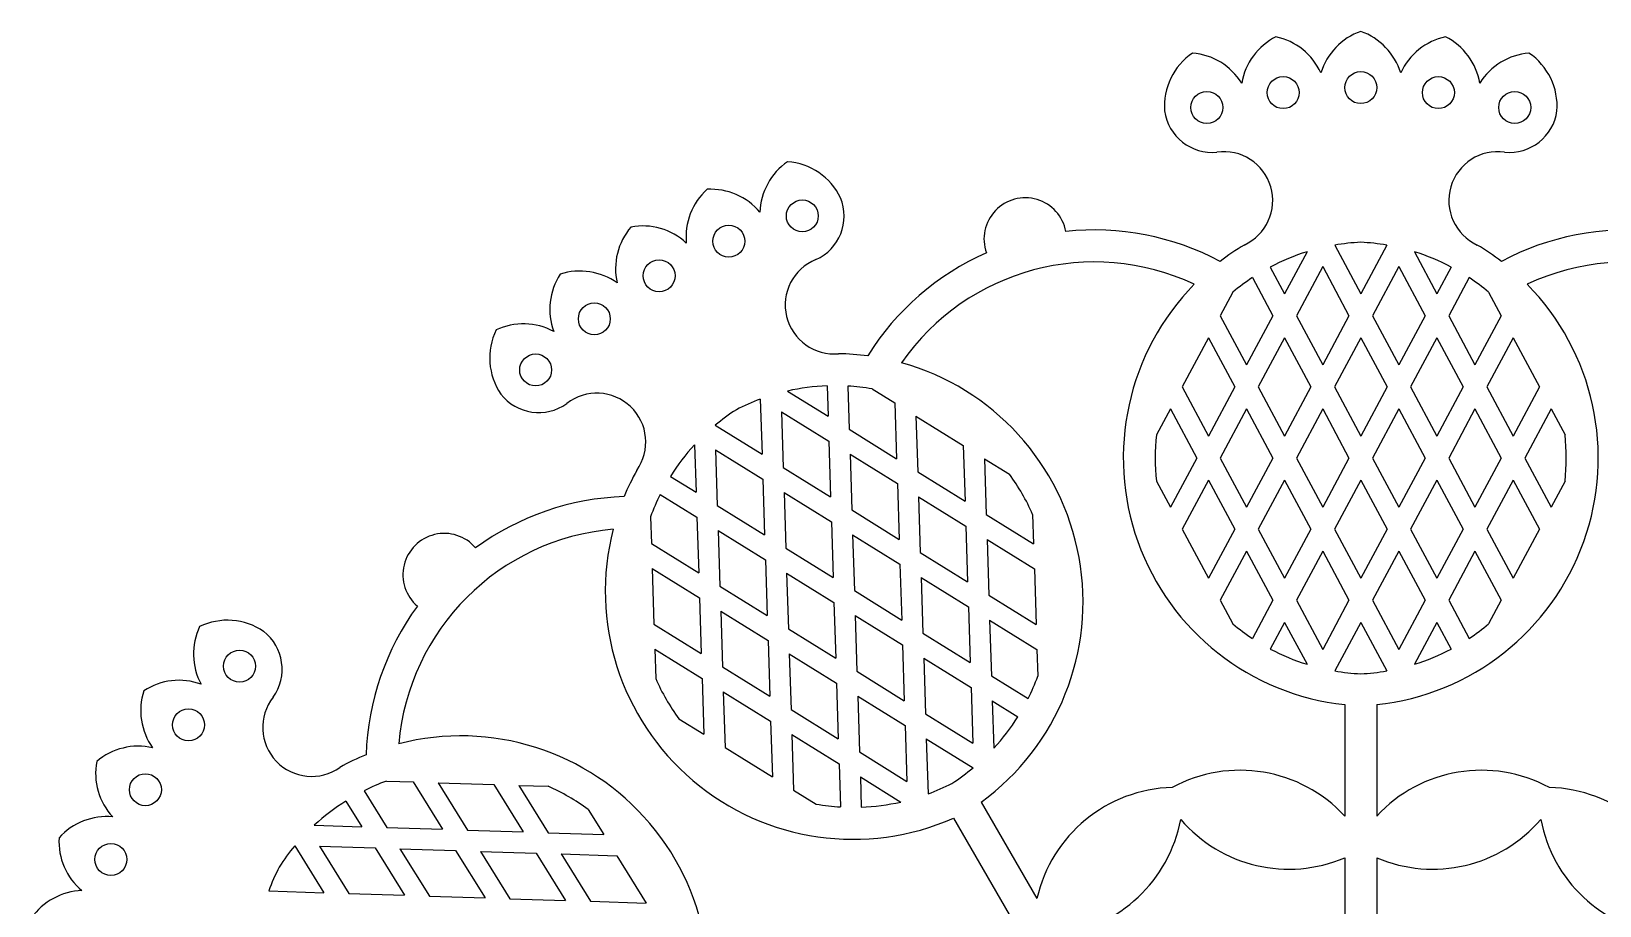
# Model space of a CAD drawing. Extents: x 153 to 783, y 35 to 230.
# Drawn here: x 160.8 to 258.9, y 169.3 to 224 of the extents above; entities that cross this region are included whole.
import ezdxf

# ---------------------------------------------------------------- set-up
doc = ezdxf.new("R2010")
doc.units = 0
doc.layers.get('0').update_dxf_attribs({"linetype": 'CONTINUOUS'})

msp = doc.modelspace()

# ---------------------------------------------------------------- linework, layer by layer
for p, q in [((240.619057, 210.186233), (239.214619, 207.563276)), ((242.351927, 210.60164), (243.97879, 207.563276)), ((245.605653, 210.60164), (243.97879, 207.563276)), ((247.338524, 210.186233), (248.742961, 207.563276)), ((238.321064, 209.232098), (239.214619, 207.563276)), ((241.596705, 209.25807), (239.951932, 206.186256)), ((241.596705, 209.25807), (243.241478, 206.186256)), ((246.360876, 209.25807), (244.716103, 206.186256)), ((246.360876, 209.25807), (248.005649, 206.186256)), ((249.636516, 209.232098), (248.742961, 207.563276)), ((237.201032, 208.569855), (238.477307, 206.186256)), ((250.756549, 208.569855), (249.480274, 206.186256)), ((235.977823, 207.661793), (235.187761, 206.186256)), ((251.979758, 207.661793), (252.76982, 206.186256)), ((235.187761, 206.186256), (236.832534, 203.114442)), ((238.477307, 206.186256), (236.832534, 203.114442)), ((239.951932, 206.186256), (241.596705, 203.114442)), ((243.241478, 206.186256), (241.596705, 203.114442)), ((244.716103, 206.186256), (246.360876, 203.114442)), ((248.005649, 206.186256), (246.360876, 203.114442)), ((249.480274, 206.186256), (251.125047, 203.114442)), ((252.76982, 206.186256), (251.125047, 203.114442)), ((234.450448, 204.809236), (232.805675, 201.737422)), ((234.450448, 204.809236), (236.095222, 201.737422)), ((239.214619, 204.809236), (237.569846, 201.737422)), ((239.214619, 204.809236), (240.859393, 201.737422)), ((243.97879, 204.809236), (242.334017, 201.737422)), ((243.97879, 204.809236), (245.623564, 201.737422)), ((248.742961, 204.809236), (247.098188, 201.737422)), ((248.742961, 204.809236), (250.387735, 201.737422)), ((253.507132, 204.809236), (251.862359, 201.737422)), ((253.507132, 204.809236), (255.151906, 201.737422)), ((208.120946, 201.478391), (210.648703, 199.909062)), ((210.588134, 201.801082), (210.648703, 199.909062)), ((211.889232, 201.787578), (211.975745, 199.085184)), ((213.402593, 201.612779), (214.824575, 200.729957)), ((232.805675, 201.737422), (234.450448, 198.665608)), ((236.095222, 201.737422), (234.450448, 198.665608)), ((237.569846, 201.737422), (239.214619, 198.665608)), ((240.859393, 201.737422), (239.214619, 198.665608)), ((242.334017, 201.737422), (243.97879, 198.665608)), ((245.623564, 201.737422), (243.97879, 198.665608)), ((247.098188, 201.737422), (248.742961, 198.665608)), ((250.387735, 201.737422), (248.742961, 198.665608)), ((251.862359, 201.737422), (253.507132, 198.665608)), ((255.151906, 201.737422), (253.507132, 198.665608)), ((206.412533, 200.971709), (206.52281, 197.526976)), ((207.73836, 200.185754), (210.698682, 198.347871)), ((207.73836, 200.185754), (207.849851, 196.703098)), ((214.824575, 200.729957), (214.936067, 197.247301)), ((232.068363, 200.360402), (231.198906, 198.736586)), ((232.068363, 200.360402), (233.713136, 197.288588)), ((236.832534, 200.360402), (235.187761, 197.288588)), ((236.832534, 200.360402), (238.477307, 197.288588)), ((241.596705, 200.360402), (239.951932, 197.288588)), ((241.596705, 200.360402), (243.241478, 197.288588)), ((246.360876, 200.360402), (244.716103, 197.288588)), ((246.360876, 200.360402), (248.005649, 197.288588)), ((251.125047, 200.360402), (249.480274, 197.288588)), ((251.125047, 200.360402), (252.76982, 197.288588)), ((255.889218, 200.360402), (254.244445, 197.288588)), ((255.889218, 200.360402), (256.758674, 198.736586)), ((203.594723, 199.344846), (206.52281, 197.526976)), ((216.151617, 199.906079), (219.111939, 198.068197)), ((216.151617, 199.906079), (216.263108, 196.423423)), ((210.698682, 198.347871), (210.810174, 194.865216)), ((211.975745, 199.085184), (214.936067, 197.247301)), ((202.301717, 198.118657), (202.396917, 195.144891)), ((203.612467, 197.803668), (206.572789, 195.965786)), ((203.612467, 197.803668), (203.723958, 194.321013)), ((212.025723, 197.523993), (212.137215, 194.041338)), ((212.025723, 197.523993), (214.986046, 195.686111)), ((219.111939, 198.068197), (219.22343, 194.585541)), ((220.43898, 197.244318), (220.550472, 193.761663)), ((220.43898, 197.244318), (222.003859, 196.272781)), ((233.713136, 197.288588), (232.068363, 194.216774)), ((235.187761, 197.288588), (236.832534, 194.216774)), ((238.477307, 197.288588), (236.832534, 194.216774)), ((239.951932, 197.288588), (241.596705, 194.216774)), ((243.241478, 197.288588), (241.596705, 194.216774)), ((244.716103, 197.288588), (246.360876, 194.216774)), ((248.005649, 197.288588), (246.360876, 194.216774)), ((249.480274, 197.288588), (251.125047, 194.216774)), ((252.76982, 197.288588), (251.125047, 194.216774)), ((254.244445, 197.288588), (255.889218, 194.216774)), ((207.849851, 196.703098), (210.810174, 194.865216)), ((216.263108, 196.423423), (219.22343, 194.585541)), ((200.788665, 196.143356), (202.396917, 195.144891)), ((206.572789, 195.965786), (206.684281, 192.48313)), ((214.986046, 195.686111), (215.097537, 192.203455)), ((231.198906, 195.84059), (232.068363, 194.216774)), ((234.450448, 195.911568), (232.805675, 192.839754)), ((234.450448, 195.911568), (236.095222, 192.839754)), ((239.214619, 195.911568), (237.569846, 192.839754)), ((239.214619, 195.911568), (240.859393, 192.839754)), ((243.97879, 195.911568), (242.334017, 192.839754)), ((243.97879, 195.911568), (245.623564, 192.839754)), ((248.742961, 195.911568), (247.098188, 192.839754)), ((248.742961, 195.911568), (250.387735, 192.839754)), ((253.507132, 195.911568), (251.862359, 192.839754)), ((253.507132, 195.911568), (255.151906, 192.839754)), ((256.758674, 195.84059), (255.889218, 194.216774)), ((200.14981, 195.00982), (202.446896, 193.583701)), ((203.723958, 194.321013), (206.684281, 192.48313)), ((207.89983, 195.141908), (208.011322, 191.659252)), ((207.89983, 195.141908), (210.860153, 193.304026)), ((216.313087, 194.862233), (216.424578, 191.379577)), ((216.313087, 194.862233), (219.273409, 193.024351)), ((199.544511, 193.611811), (199.598065, 191.938927)), ((202.446896, 193.583701), (202.558388, 190.101045)), ((210.860153, 193.304026), (210.971644, 189.82137)), ((212.137215, 194.041338), (215.097537, 192.203455)), ((220.550472, 193.761663), (223.510794, 191.923781)), ((223.451858, 193.764774), (223.510794, 191.923781)), ((203.773937, 192.759822), (203.885429, 189.277167)), ((203.773937, 192.759822), (206.73426, 190.92194)), ((212.187194, 192.480147), (215.147516, 190.642265)), ((212.187194, 192.480147), (212.298685, 188.997492)), ((219.273409, 193.024351), (219.384901, 189.541695)), ((232.805675, 192.839754), (234.450448, 189.76794)), ((236.095222, 192.839754), (234.450448, 189.76794)), ((237.569846, 192.839754), (239.214619, 189.76794)), ((240.859393, 192.839754), (239.214619, 189.76794)), ((242.334017, 192.839754), (243.97879, 189.76794)), ((245.623564, 192.839754), (243.97879, 189.76794)), ((247.098188, 192.839754), (248.742961, 189.76794)), ((250.387735, 192.839754), (248.742961, 189.76794)), ((251.862359, 192.839754), (253.507132, 189.76794)), ((255.151906, 192.839754), (253.507132, 189.76794)), ((199.598065, 191.938927), (202.558388, 190.101045)), ((208.011322, 191.659252), (210.971644, 189.82137)), ((216.424578, 191.379577), (219.384901, 189.541695)), ((220.60045, 192.200472), (220.711942, 188.717817)), ((220.60045, 192.200472), (223.560773, 190.36259)), ((236.832534, 191.462734), (235.187761, 188.39092)), ((236.832534, 191.462734), (238.477307, 188.39092)), ((241.596705, 191.462734), (239.951932, 188.39092)), ((241.596705, 191.462734), (243.241478, 188.39092)), ((246.360876, 191.462734), (244.716103, 188.39092)), ((246.360876, 191.462734), (248.005649, 188.39092)), ((251.125047, 191.462734), (249.480274, 188.39092)), ((251.125047, 191.462734), (252.76982, 188.39092)), ((199.648044, 190.377737), (202.608367, 188.539855)), ((199.648044, 190.377737), (199.759536, 186.895081)), ((206.73426, 190.92194), (206.845751, 187.439284)), ((215.147516, 190.642265), (215.259008, 187.15961)), ((223.560773, 190.36259), (223.672264, 186.879935)), ((208.061301, 190.098062), (211.021623, 188.26018)), ((208.061301, 190.098062), (208.172792, 186.615406)), ((216.474557, 189.818387), (219.43488, 187.980505)), ((216.474557, 189.818387), (216.586049, 186.335731)), ((202.608367, 188.539855), (202.719858, 185.057199)), ((203.885429, 189.277167), (206.845751, 187.439284)), ((212.298685, 188.997492), (215.259008, 187.15961)), ((220.711942, 188.717817), (223.672264, 186.879935)), ((235.187761, 188.39092), (235.977823, 186.915383)), ((238.477307, 188.39092), (237.201032, 186.007322)), ((239.951932, 188.39092), (241.596705, 185.319106)), ((243.241478, 188.39092), (241.596705, 185.319106)), ((244.716103, 188.39092), (246.360876, 185.319106)), ((248.005649, 188.39092), (246.360876, 185.319106)), ((249.480274, 188.39092), (250.756549, 186.007322)), ((252.76982, 188.39092), (251.979758, 186.915383)), ((203.935408, 187.715976), (206.89573, 185.878094)), ((203.935408, 187.715976), (204.046899, 184.233321)), ((211.021623, 188.26018), (211.133115, 184.777524)), ((212.348664, 187.436301), (215.308987, 185.598419)), ((212.348664, 187.436301), (212.460156, 183.953646)), ((219.43488, 187.980505), (219.546371, 184.497849)), ((199.759536, 186.895081), (202.719858, 185.057199)), ((208.172792, 186.615406), (211.133115, 184.777524)), ((220.761921, 187.156626), (220.873412, 183.673971)), ((220.761921, 187.156626), (223.722243, 185.318744)), ((239.214619, 187.0139), (238.321064, 185.345078)), ((239.214619, 187.0139), (240.619057, 184.390943)), ((243.97879, 187.0139), (242.351927, 183.975536)), ((243.97879, 187.0139), (245.605653, 183.975536)), ((248.742961, 187.0139), (247.338524, 184.390943)), ((248.742961, 187.0139), (249.636516, 185.345078)), ((206.89573, 185.878094), (207.007222, 182.395439)), ((215.308987, 185.598419), (215.420478, 182.115764)), ((216.586049, 186.335731), (219.546371, 184.497849)), ((199.809515, 185.333891), (202.769837, 183.496009)), ((199.809515, 185.333891), (199.868451, 183.492897)), ((208.222771, 185.054216), (211.183094, 183.216334)), ((208.222771, 185.054216), (208.334263, 181.57156)), ((216.636028, 184.774541), (219.59635, 182.936659)), ((216.636028, 184.774541), (216.747519, 181.291885)), ((223.722243, 185.318744), (223.775798, 183.64586)), ((202.769837, 183.496009), (202.881328, 180.013353)), ((204.046899, 184.233321), (207.007222, 182.395439)), ((212.460156, 183.953646), (215.420478, 182.115764)), ((220.873412, 183.673971), (223.170498, 182.247851)), ((204.096878, 182.67213), (207.057201, 180.834248)), ((204.096878, 182.67213), (204.20837, 179.189475)), ((211.183094, 183.216334), (211.294585, 179.733678)), ((219.59635, 182.936659), (219.707842, 179.454003)), ((208.334263, 181.57156), (211.294585, 179.733678)), ((212.510135, 182.392455), (215.470457, 180.554573)), ((212.510135, 182.392455), (212.621626, 178.9098)), ((220.923391, 182.11278), (222.531644, 181.114315)), ((220.923391, 182.11278), (221.018592, 179.139014)), ((242.97879, 181.870379), (242.97879, 174.896751)), ((244.97879, 181.870379), (244.97879, 174.896751)), ((201.316449, 180.98489), (202.881328, 180.013353)), ((207.057201, 180.834248), (207.168692, 177.351593)), ((215.470457, 180.554573), (215.581949, 177.071918)), ((216.747519, 181.291885), (219.707842, 179.454003)), ((208.384242, 180.01037), (211.344564, 178.172488)), ((208.384242, 180.01037), (208.495733, 176.527714)), ((216.797498, 179.730695), (216.907776, 176.285963)), ((216.797498, 179.730695), (219.725585, 177.912826)), ((204.20837, 179.189475), (207.168692, 177.351593)), ((212.621626, 178.9098), (215.581949, 177.071918)), ((211.344564, 178.172488), (211.431077, 175.470093)), ((183.018295, 177.085596), (184.691179, 177.032041)), ((184.691179, 177.032041), (186.529061, 174.071719)), ((186.252369, 176.982062), (189.735025, 176.870571)), ((186.252369, 176.982062), (188.090252, 174.02174)), ((189.735025, 176.870571), (191.572907, 173.910248)), ((191.296215, 176.820592), (193.134098, 173.860269)), ((191.296215, 176.820592), (193.137209, 176.761655)), ((212.671605, 177.348609), (212.732175, 175.456589)), ((212.671605, 177.348609), (215.199362, 175.77928)), ((180.48675, 175.841442), (181.485215, 174.233189)), ((181.620286, 176.480296), (183.046406, 174.18321)), ((208.495733, 176.527714), (209.917716, 175.644893)), ((220.235284, 175.776275), (223.722098, 169.736936)), ((195.645216, 175.313657), (196.616753, 173.748778)), ((218.503233, 174.776275), (221.990047, 168.736936)), ((178.511449, 174.328389), (181.485215, 174.233189)), ((183.046406, 174.18321), (186.529061, 174.071719)), ((188.090252, 174.02174), (191.572907, 173.910248)), ((193.134098, 173.860269), (196.616753, 173.748778)), ((177.285261, 173.035383), (179.10313, 170.107296)), ((178.826438, 173.017639), (182.309094, 172.906148)), ((178.826438, 173.017639), (180.66432, 170.057317)), ((182.309094, 172.906148), (184.146976, 169.945826)), ((183.870284, 172.856169), (185.708166, 169.895847)), ((183.870284, 172.856169), (187.35294, 172.744678)), ((187.35294, 172.744678), (189.190822, 169.784355)), ((188.91413, 172.694699), (190.752012, 169.734376)), ((188.91413, 172.694699), (192.396786, 172.583207)), ((192.396786, 172.583207), (194.234668, 169.622885)), ((193.957976, 172.533228), (195.795858, 169.572906)), ((193.957976, 172.533228), (197.440631, 172.421737)), ((197.440631, 172.421737), (199.278514, 169.461414)), ((242.97879, 172.292546), (242.97879, 167.686996)), ((244.97879, 172.292546), (244.97879, 167.686996)), ((175.658398, 170.217573), (179.10313, 170.107296)), ((180.66432, 170.057317), (184.146976, 169.945826)), ((185.708166, 169.895847), (189.190822, 169.784355)), ((190.752012, 169.734376), (194.234668, 169.622885)), ((195.795858, 169.572906), (199.278514, 169.461414))]:
    msp.add_line(p, q)
for centre in [(239.123005, 220.137918), (243.97879, 220.44967), (248.834575, 220.137918), (234.346952, 219.207782), (253.610629, 219.207782), (209.041974, 212.427333), (204.440723, 210.844828), (200.079614, 208.686921), (196.030256, 205.989043), (192.359141, 202.795495), (173.834611, 184.270965), (170.641063, 180.59985), (167.943186, 176.550493), (165.785278, 172.189384)]:
    msp.add_circle(centre, 1)
for centre, radius, start, end in [((245.314227, 220.184674), 4.011398, 109.445522, 162.819137), ((242.643354, 220.184674), 4.011398, 17.180863, 70.554478), ((240.481364, 220.04587), 4.011398, 116.792461, 170.166076), ((237.83242, 219.704326), 4.011398, 24.527802, 77.901417), ((250.125161, 219.704326), 4.011398, 102.098583, 155.472198), ((247.476216, 220.04587), 4.011398, 9.833924, 63.207539), ((235.70593, 219.290192), 4.011398, 124.139399, 184.271467), ((233.122409, 218.612713), 4.011398, 31.874741, 85.248356), ((254.835172, 218.612713), 4.011398, 94.751644, 148.125259), ((252.251651, 219.290192), 4.011398, 355.728533, 55.860601), ((234.683947, 219.408337), 3.007082, 187.900503, 275.669844), ((253.273634, 219.408337), 3.007082, 264.330156, 352.099497), ((235.410271, 213.387319), 3.058914, 294.687425, 98.066541), ((252.54731, 213.387319), 3.058914, 81.933459, 245.312575), ((210.399994, 212.524261), 4.011398, 124.751644, 178.125259), ((207.823859, 211.819214), 4.011398, 25.728533, 85.860601), ((205.775198, 211.11462), 4.011398, 132.098583, 185.472198), ((203.310373, 210.085933), 4.011398, 39.833924, 93.207539), ((208.64985, 212.432522), 3.007082, 294.330156, 22.099497), ((222.990971, 210.978924), 2.583255, 10.567896, 199.432104), ((201.368633, 209.125146), 4.011398, 139.445522, 192.819137), ((199.05559, 207.78971), 4.011398, 47.180863, 100.554478), ((227.316901, 194.834334), 16.71411, 61.940222, 96.135792), ((260.64068, 194.834334), 16.71411, 83.864208, 118.059778), ((227.316901, 194.834334), 16.71411, 113.864208, 148.059778), ((244.627131, 197.288588), 15.506069, 120.797756, 127.539788), ((244.627131, 197.288588), 13.506069, 107.263162, 117.833652), ((244.627131, 197.288588), 13.506069, 92.751463, 99.698168), ((243.33045, 197.288588), 13.506069, 80.301832, 87.248537), ((243.33045, 197.288588), 13.506069, 62.166348, 72.736838), ((243.33045, 197.288588), 15.506069, 52.460212, 59.202244), ((211.031344, 206.855006), 3.058914, 111.933459, 275.312575), ((227.316901, 194.834334), 14.71411, 64.868192, 145.131808), ((260.64068, 194.834334), 14.71411, 34.868192, 115.131808), ((197.252654, 206.588507), 4.011398, 146.792461, 200.166076), ((195.129372, 204.968249), 4.011398, 54.527802, 107.901417), ((244.627131, 197.288588), 15.506069, 135.50741, 263.897762), ((244.627131, 197.288588), 13.506069, 123.355638, 129.82177), ((243.33045, 197.288588), 15.506069, 276.102238, 44.49259), ((243.33045, 197.288588), 13.506069, 50.17823, 56.644362), ((193.494845, 203.546354), 4.011398, 154.139399, 214.271467), ((191.596189, 201.667879), 4.011398, 61.874741, 115.248356), ((211.098675, 188.304665), 15.506069, 82.460212, 89.202244), ((211.098675, 188.304665), 15.506069, 306.102238, 74.49259), ((192.550709, 203.137679), 3.007082, 217.900503, 305.669844), ((196.190233, 198.286486), 3.058914, 324.687425, 128.066541), ((211.098675, 188.304665), 13.506069, 92.166348, 102.736838), ((211.098675, 188.304665), 13.506069, 80.17823, 86.644362), ((212.221634, 188.953006), 13.506069, 122.751463, 129.698168), ((211.098675, 188.304665), 13.506069, 110.301832, 117.248537), ((244.627131, 197.288588), 13.506069, 173.845438, 186.154562), ((243.33045, 197.288588), 13.506069, 353.845438, 6.154562), ((212.221634, 188.953006), 13.506069, 137.263162, 147.833652), ((212.221634, 188.953006), 15.506069, 150.797756, 157.539788), ((211.098675, 188.304665), 13.506069, 23.845438, 36.154562), ((198.457662, 178.172444), 16.71411, 91.940222, 126.135792), ((212.221634, 188.953006), 13.506069, 153.355638, 159.82177), ((198.457662, 178.172444), 14.71411, 94.868192, 175.131808), ((186.639002, 189.991105), 2.583255, 40.567896, 229.432104), ((212.221634, 188.953006), 15.506069, 165.50741, 293.897762), ((198.457662, 178.172444), 16.71411, 143.864208, 178.059778), ((174.962227, 185.033917), 4.011398, 154.751644, 208.125259), ((173.083753, 183.135261), 4.011398, 55.728533, 115.860601), ((173.492427, 184.079397), 3.007082, 324.330156, 52.099497), ((244.627131, 197.288588), 13.506069, 230.17823, 236.644362), ((243.33045, 197.288588), 13.506069, 303.355638, 309.82177), ((244.627131, 197.288588), 13.506069, 242.166348, 252.736838), ((243.33045, 197.288588), 13.506069, 287.263162, 297.833652), ((212.221634, 188.953006), 13.506069, 203.845438, 216.154562), ((211.098675, 188.304665), 13.506069, 333.355638, 339.82177), ((244.627131, 197.288588), 13.506069, 260.301832, 267.248537), ((243.33045, 197.288588), 13.506069, 272.751463, 279.698168), ((171.661857, 181.500734), 4.011398, 162.098583, 215.472198), ((170.041599, 179.377453), 4.011398, 69.833924, 123.207539), ((178.34362, 180.439873), 3.058914, 141.933459, 305.312575), ((211.098675, 188.304665), 13.506069, 317.263162, 327.833652), ((187.6771, 164.408473), 15.506069, 336.102238, 104.49259), ((167.50496, 175.261473), 4.011398, 77.180863, 130.554478), ((187.6771, 164.408473), 15.506069, 112.460212, 119.202244), ((168.840396, 177.574517), 4.011398, 169.445522, 222.819137), ((211.098675, 188.304665), 13.506069, 302.751463, 309.698168), ((236.427498, 168.847513), 8.91699, 42.718318, 118.451414), ((251.530083, 168.847513), 8.91699, 61.548586, 137.281682), ((187.6771, 164.408473), 13.506069, 110.17823, 116.644362), ((187.6771, 164.408473), 13.506069, 53.845438, 66.154562), ((212.221634, 188.953006), 13.506069, 290.301832, 297.248537), ((232.420303, 167.773789), 8.91699, 91.548586, 167.281682), ((255.537278, 167.773789), 8.91699, 12.718318, 88.451414), ((187.6771, 164.408473), 13.506069, 122.166348, 132.736838), ((212.221634, 188.953006), 13.506069, 260.17823, 266.644362), ((212.221634, 188.953006), 13.506069, 272.166348, 282.736838), ((165.515487, 170.854908), 4.011398, 84.527802, 137.901417), ((223.948941, 176.33355), 8.91699, 276.925893, 349.398847), ((239.484031, 180.496165), 8.91699, 220.601153, 293.074107), ((248.47355, 180.496165), 8.91699, 246.925893, 319.398847), ((264.008639, 176.33355), 8.91699, 190.601153, 263.074107), ((166.544173, 173.319733), 4.011398, 176.792461, 230.166076), ((187.6771, 164.408473), 13.506069, 140.301832, 147.248537), ((188.325441, 165.531431), 13.506069, 152.751463, 159.698168), ((164.105846, 166.230113), 4.011398, 91.874741, 145.248356)]:
    msp.add_arc(centre, radius, start, end)

doc.saveas('drawing.dxf')
